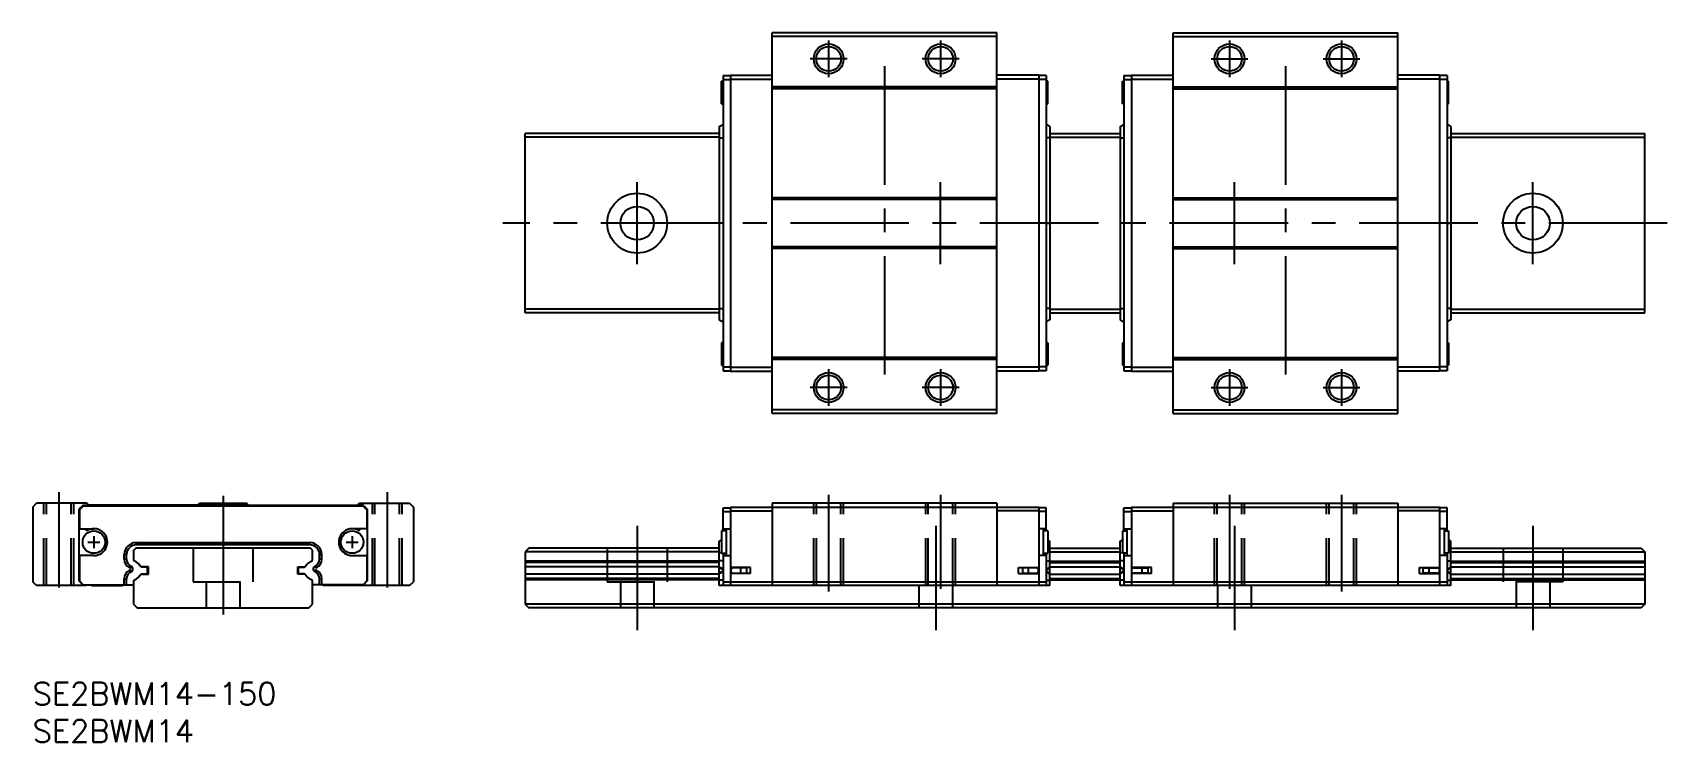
# Model space of a CAD drawing. Extents: x 0 to 219, y -8 to 87.
import ezdxf

# ---------------------------------------------------------------- set-up
doc = ezdxf.new("R2010")
doc.units = 0
doc.header["$LTSCALE"] = 0.5
doc.linetypes.add('CENTER', pattern=[50.8, 31.75, -6.35, 6.35, -6.35])
doc.linetypes.add('DASHED', pattern=[19.05, 12.7, -6.35])
for name, color, linetype in [('MSM_CENTER', 1, 'CENTER'), ('MSM_CONTINUOUS', 7, 'CONTINUOUS'), ('MSM_DASHED', 4, 'DASHED'), ('MSM_NARROW', 5, 'CONTINUOUS'), ('MSM_PART_NUMBER', 7, 'CONTINUOUS')]:
    doc.layers.add(name, color=color, linetype=linetype)
doc.styles.get("Standard").update_dxf_attribs({"font": 'txt.shx', "height": 3, "bigfont": 'bigfont.shx'})

msp = doc.modelspace()

# ---------------------------------------------------------------- linework, layer by layer
at = {"layer": 'MSM_CENTER'}
for p, q in [((106.63, 85.97), (106.63, 81.03)), ((121.63, 85.97), (121.63, 81.03)), ((160.33, 85.97), (160.33, 81.03)), ((175.33, 85.97), (175.33, 81.03)), ((109.1, 83.5), (104.17, 83.5)), ((124.1, 83.5), (119.17, 83.5)), ((157.86, 83.5), (162.79, 83.5)), ((172.86, 83.5), (177.79, 83.5)), ((114.13, 82.5), (114.13, 40.5)), ((167.83, 82.5), (167.83, 40.5)), ((80.98, 56), (80.98, 67)), ((121.63, 56), (121.63, 67)), ((160.98, 56), (160.98, 67)), ((200.98, 56), (200.98, 67)), ((218.98, 61.5), (62.98, 61.5)), ((106.63, 41.97), (106.63, 37.03)), ((121.63, 41.97), (121.63, 37.03)), ((160.33, 41.97), (160.33, 37.03)), ((175.33, 41.97), (175.33, 37.03)), ((109.1, 39.5), (104.17, 39.5)), ((124.1, 39.5), (119.17, 39.5)), ((157.86, 39.5), (162.79, 39.5)), ((172.86, 39.5), (177.79, 39.5)), ((3.5, 25.5), (3.5, 12.72)), ((25.5, 25), (25.5, 6.5)), ((47.5, 25.5), (47.5, 12.72)), ((106.63, 25.13), (106.63, 12.2)), ((121.63, 25.14), (121.63, 12.56)), ((160.33, 25.14), (160.33, 12.56)), ((175.33, 25.13), (175.33, 12.2)), ((80.98, 21), (80.98, 7)), ((120.98, 21), (120.98, 7)), ((160.98, 21), (160.98, 7)), ((200.98, 21), (200.98, 7)), ((7.4, 18.8), (9, 18.8)), ((8.2, 19.6), (8.2, 18)), ((42, 18.8), (43.6, 18.8)), ((42.8, 19.6), (42.8, 18))]:
    msp.add_line(p, q, dxfattribs=at)
at = {"layer": 'MSM_CONTINUOUS'}
for p, q in [((99.08, 36), (99.08, 87)), ((129.18, 87), (99.08, 87)), ((129.18, 86.5), (99.08, 86.5)), ((129.18, 36), (129.18, 87)), ((152.78, 36), (152.78, 87)), ((152.78, 87), (182.88, 87)), ((152.78, 86.5), (182.88, 86.5)), ((182.88, 36), (182.88, 87)), ((92.48, 81.25), (92.48, 41.75)), ((92.48, 81.25), (93.48, 81.25)), ((93.48, 81.3), (93.48, 41.7)), ((93.48, 81.3), (99.08, 81.3)), ((134.78, 81.3), (129.18, 81.3)), ((134.78, 81.3), (134.78, 41.7)), ((135.78, 81.25), (134.78, 81.25)), ((135.78, 81.25), (135.78, 41.75)), ((146.18, 81.25), (146.18, 41.75)), ((146.18, 81.25), (147.18, 81.25)), ((147.18, 81.3), (147.18, 41.7)), ((147.18, 81.3), (152.78, 81.3)), ((188.48, 81.3), (182.88, 81.3)), ((188.48, 81.3), (188.48, 41.7)), ((189.48, 81.25), (188.48, 81.25)), ((189.48, 81.25), (189.48, 41.75)), ((92.48, 80.5), (92.28, 80.5)), ((92.28, 77.5), (92.28, 80.5)), ((92.48, 80.75), (93.48, 80.75)), ((93.48, 80.8), (99.08, 80.8)), ((129.18, 79.75), (99.08, 79.75)), ((129.18, 79.5), (99.08, 79.5)), ((134.78, 80.8), (129.18, 80.8)), ((135.78, 80.75), (134.78, 80.75)), ((135.98, 80.5), (135.78, 80.5)), ((135.98, 77.5), (135.98, 80.5)), ((145.98, 77.5), (145.98, 80.5)), ((145.98, 80.5), (146.18, 80.5)), ((146.18, 80.75), (147.18, 80.75)), ((147.18, 80.8), (152.78, 80.8)), ((152.78, 79.75), (182.88, 79.75)), ((152.78, 79.5), (182.88, 79.5)), ((188.48, 80.8), (182.88, 80.8)), ((189.48, 80.75), (188.48, 80.75)), ((189.48, 80.5), (189.68, 80.5)), ((189.68, 77.5), (189.68, 80.5)), ((92.28, 77.5), (92.48, 77.5)), ((135.78, 77.5), (135.98, 77.5)), ((146.18, 77.5), (145.98, 77.5)), ((189.68, 77.5), (189.48, 77.5)), ((91.98, 74.43), (92.48, 74.73)), ((136.28, 74.43), (135.78, 74.73)), ((145.68, 74.43), (146.18, 74.73)), ((189.98, 74.43), (189.48, 74.73)), ((91.98, 73.5), (65.98, 73.5)), ((65.98, 49.5), (65.98, 73.5)), ((91.98, 73), (65.98, 73)), ((91.98, 74.43), (91.98, 48.57)), ((91.98, 72.93), (92.48, 72.93)), ((136.28, 72.93), (135.78, 72.93)), ((136.28, 74.43), (136.28, 48.57)), ((136.28, 73.5), (145.68, 73.5)), ((136.28, 73), (145.68, 73)), ((145.68, 74.43), (145.68, 48.57)), ((145.68, 72.93), (146.18, 72.93)), ((189.98, 72.93), (189.48, 72.93)), ((189.98, 74.43), (189.98, 48.57)), ((189.98, 73.5), (215.98, 73.5)), ((189.98, 73), (215.98, 73)), ((215.98, 49.5), (215.98, 73.5)), ((129.18, 64.9), (99.08, 64.9)), ((129.18, 64.65), (99.08, 64.65)), ((152.78, 64.9), (182.88, 64.9)), ((152.78, 64.65), (182.88, 64.65)), ((92.48, 61.5), (91.98, 61.5)), ((135.78, 61.5), (136.28, 61.5)), ((146.18, 61.5), (145.68, 61.5)), ((189.48, 61.5), (189.98, 61.5)), ((129.18, 58.35), (99.08, 58.35)), ((129.18, 58.1), (99.08, 58.1)), ((152.78, 58.35), (182.88, 58.35)), ((152.78, 58.1), (182.88, 58.1)), ((91.98, 50), (65.98, 50)), ((91.98, 49.5), (65.98, 49.5)), ((91.98, 50.07), (92.48, 50.07)), ((91.98, 48.57), (92.48, 48.27)), ((136.28, 50.07), (135.78, 50.07)), ((136.28, 48.57), (135.78, 48.27)), ((136.28, 50), (145.68, 50)), ((136.28, 49.5), (145.68, 49.5)), ((145.68, 50.07), (146.18, 50.07)), ((145.68, 48.57), (146.18, 48.27)), ((189.98, 50.07), (189.48, 50.07)), ((189.98, 48.57), (189.48, 48.27)), ((189.98, 50), (215.98, 50)), ((189.98, 49.5), (215.98, 49.5)), ((92.28, 45.5), (92.28, 42.5)), ((92.48, 45.5), (92.28, 45.5)), ((135.98, 45.5), (135.78, 45.5)), ((135.98, 45.5), (135.98, 42.5)), ((145.98, 45.5), (145.98, 42.5)), ((145.98, 45.5), (146.18, 45.5)), ((189.48, 45.5), (189.68, 45.5)), ((189.68, 45.5), (189.68, 42.5)), ((92.28, 42.5), (92.48, 42.5)), ((92.48, 42.25), (93.48, 42.25)), ((92.48, 41.75), (93.48, 41.75)), ((93.48, 42.2), (99.08, 42.2)), ((93.48, 41.7), (99.08, 41.7)), ((129.18, 43.5), (99.08, 43.5)), ((129.18, 43.25), (99.08, 43.25)), ((134.78, 42.2), (129.18, 42.2)), ((134.78, 41.7), (129.18, 41.7)), ((135.78, 42.25), (134.78, 42.25)), ((135.78, 41.75), (134.78, 41.75)), ((135.78, 42.5), (135.98, 42.5)), ((146.18, 42.5), (145.98, 42.5)), ((146.18, 42.25), (147.18, 42.25)), ((146.18, 41.75), (147.18, 41.75)), ((147.18, 42.2), (152.78, 42.2)), ((147.18, 41.7), (152.78, 41.7)), ((152.78, 43.5), (182.88, 43.5)), ((152.78, 43.25), (182.88, 43.25)), ((188.48, 42.2), (182.88, 42.2)), ((188.48, 41.7), (182.88, 41.7)), ((189.48, 42.25), (188.48, 42.25)), ((189.48, 41.75), (188.48, 41.75)), ((189.68, 42.5), (189.48, 42.5)), ((129.18, 36.5), (99.08, 36.5)), ((129.18, 36), (99.08, 36)), ((152.78, 36.5), (182.88, 36.5)), ((152.78, 36), (182.88, 36)), ((0, 23.5), (0.5, 24)), ((0, 23.5), (0, 13.5)), ((7.25, 24), (0.5, 24)), ((6.7, 23.7), (6.2, 23.2)), ((6.2, 23.2), (6.2, 13.6)), ((6.75, 23.6), (6.25, 23.1)), ((6.25, 23.1), (6.25, 20.6)), ((44.3, 23.7), (6.7, 23.7)), ((44.25, 23.6), (6.75, 23.6)), ((7.5, 23.75), (7.25, 24)), ((22.1, 23.75), (7.5, 23.75)), ((22.1, 23.75), (22.35, 24)), ((22.35, 24), (28.65, 24)), ((28.9, 23.75), (28.65, 24)), ((28.9, 23.75), (43.5, 23.75)), ((43.5, 23.75), (43.75, 24)), ((43.75, 24), (50.5, 24)), ((44.25, 23.6), (44.75, 23.1)), ((44.3, 23.7), (44.8, 23.2)), ((44.75, 23.1), (44.75, 20.6)), ((44.8, 23.2), (44.8, 13.6)), ((50.5, 24), (51, 23.5)), ((51, 23.5), (51, 13.5)), ((92.48, 20.3), (92.48, 23.4)), ((92.48, 23.4), (93.48, 23.4)), ((92.48, 22.9), (93.48, 22.9)), ((93.48, 23.5), (134.78, 23.5)), ((93.48, 23.5), (93.48, 13)), ((93.48, 23), (99.08, 23)), ((129.18, 24), (99.08, 24)), ((99.08, 24), (99.08, 13)), ((129.18, 24), (129.18, 13)), ((134.78, 23), (129.18, 23)), ((134.78, 23.5), (134.78, 13)), ((135.78, 23.4), (134.78, 23.4)), ((135.78, 22.9), (134.78, 22.9)), ((135.78, 20.3), (135.78, 23.4)), ((146.18, 20.3), (146.18, 23.4)), ((146.18, 23.4), (147.18, 23.4)), ((146.18, 22.9), (147.18, 22.9)), ((147.18, 23.5), (147.18, 13)), ((147.18, 23.5), (188.48, 23.5)), ((147.18, 23), (152.78, 23)), ((152.78, 24), (152.78, 13)), ((152.78, 24), (182.88, 24)), ((182.88, 24), (182.88, 13)), ((188.48, 23), (182.88, 23)), ((188.48, 23.5), (188.48, 13)), ((189.48, 23.4), (188.48, 23.4)), ((189.48, 22.9), (188.48, 22.9)), ((189.48, 20.3), (189.48, 23.4)), ((6.25, 20.6), (8.2, 20.6)), ((7.2, 20.3), (7.2, 20.6)), ((44.75, 20.6), (42.8, 20.6)), ((43.8, 20.3), (43.8, 20.6)), ((92.88, 20.3), (92.28, 20.3)), ((92.28, 20.3), (92.28, 17.3)), ((92.48, 20.6), (93.48, 20.6)), ((92.88, 20.6), (92.88, 17)), ((135.78, 20.6), (134.78, 20.6)), ((135.38, 20.6), (135.38, 17)), ((135.98, 20.3), (135.38, 20.3)), ((135.98, 20.3), (135.98, 17.3)), ((145.98, 20.3), (145.98, 17.3)), ((145.98, 20.3), (146.58, 20.3)), ((146.18, 20.6), (147.18, 20.6)), ((146.58, 20.6), (146.58, 17)), ((189.48, 20.6), (188.48, 20.6)), ((189.08, 20.6), (189.08, 17)), ((189.08, 20.3), (189.68, 20.3)), ((189.68, 20.3), (189.68, 17.3)), ((13.8, 18), (13.5, 17.7)), ((13.5, 17.7), (13.5, 16.35)), ((37.2, 18), (13.8, 18)), ((13.87, 18.73), (37.13, 18.73)), ((13.87, 18.43), (13.87, 18.73)), ((37.13, 18.43), (13.87, 18.43)), ((37.13, 18.43), (37.13, 18.73)), ((37.5, 17.7), (37.2, 18)), ((37.5, 16.35), (37.5, 17.7)), ((66.48, 18), (65.98, 17.5)), ((91.98, 18), (66.48, 18)), ((91.98, 18.93), (92.28, 19.11)), ((91.98, 13), (91.98, 18.93)), ((136.28, 18.93), (135.98, 19.11)), ((136.28, 13), (136.28, 18.93)), ((136.28, 18), (145.68, 18)), ((145.68, 18.93), (145.98, 19.11)), ((145.68, 13), (145.68, 18.93)), ((189.98, 18.93), (189.68, 19.11)), ((189.98, 13), (189.98, 18.93)), ((189.98, 18), (215.48, 18)), ((215.48, 18), (215.98, 17.5)), ((6.2, 15.95), (6.25, 15.95)), ((6.25, 17), (6.25, 13.6)), ((8.2, 17), (6.25, 17)), ((12.27, 16.51), (12.27, 17.13)), ((12.57, 17.13), (12.27, 17.13)), ((12.27, 16.51), (12.57, 16.51)), ((12.57, 16.51), (12.57, 17.13)), ((12.92, 15.38), (13.07, 15.64)), ((12.92, 15.38), (13.08, 15.29)), ((13.23, 15.55), (13.07, 15.64)), ((13.08, 15.29), (13.23, 15.55)), ((13.91, 16.12), (13.5, 16.35)), ((15.5, 15.5), (14.48, 15.5)), ((14.55, 15.5), (14.57, 15.45)), ((15.3, 15.45), (14.57, 15.45)), ((15.4, 14.65), (15.4, 15.35)), ((15.5, 14.5), (15.5, 15.5)), ((35.5, 14.5), (35.5, 15.5)), ((35.5, 15.5), (36.52, 15.5)), ((35.6, 14.65), (35.6, 15.35)), ((35.7, 15.45), (36.43, 15.45)), ((36.45, 15.5), (36.43, 15.45)), ((37.09, 16.12), (37.5, 16.35)), ((37.77, 15.55), (37.93, 15.64)), ((37.92, 15.29), (37.77, 15.55)), ((38.08, 15.38), (37.92, 15.29)), ((38.08, 15.38), (37.93, 15.64)), ((38.43, 16.51), (38.43, 17.13)), ((38.43, 17.13), (38.73, 17.13)), ((38.73, 16.51), (38.43, 16.51)), ((38.73, 16.51), (38.73, 17.13)), ((42.8, 17), (44.75, 17)), ((44.75, 17), (44.75, 13.6)), ((44.8, 15.55), (44.75, 15.55)), ((91.98, 17.5), (65.98, 17.5)), ((65.98, 17.5), (65.98, 10.5)), ((91.98, 16.26), (65.98, 16.26)), ((91.98, 16.05), (65.98, 16.05)), ((91.98, 15.5), (65.98, 15.5)), ((91.98, 17.43), (92.28, 17.43)), ((92.48, 16.31), (91.98, 16.31)), ((92.48, 15.18), (91.98, 15.44)), ((92.48, 15.09), (91.98, 15.35)), ((92.28, 17.3), (92.88, 17.3)), ((92.48, 17.3), (92.48, 13)), ((92.48, 17), (93.48, 17)), ((96.18, 15.4), (93.48, 15.4)), ((95.68, 15.35), (93.83, 15.35)), ((94.28, 15.35), (94.28, 15.4)), ((94.74, 15.35), (94.74, 15.4)), ((94.88, 14.65), (94.88, 15.35)), ((95.68, 14.65), (95.68, 15.35)), ((96.18, 14.6), (96.18, 15.4)), ((132.08, 14.6), (132.08, 15.4)), ((132.08, 15.4), (134.78, 15.4)), ((132.58, 15.35), (132.58, 14.65)), ((134.43, 15.35), (132.58, 15.35)), ((133.38, 15.35), (133.38, 14.65)), ((133.52, 15.35), (133.52, 15.4)), ((133.98, 15.35), (133.98, 15.4)), ((135.78, 17), (134.78, 17)), ((135.38, 17.3), (135.98, 17.3)), ((135.78, 17.3), (135.78, 13)), ((135.78, 16.31), (136.28, 16.31)), ((135.78, 15.18), (136.28, 15.44)), ((135.78, 15.09), (136.28, 15.35)), ((136.28, 17.43), (135.98, 17.43)), ((136.28, 17.5), (145.68, 17.5)), ((136.28, 16.26), (145.68, 16.26)), ((136.28, 16.05), (145.68, 16.05)), ((136.28, 15.5), (145.68, 15.5)), ((145.68, 17.43), (145.98, 17.43)), ((146.18, 16.31), (145.68, 16.31)), ((146.18, 15.18), (145.68, 15.44)), ((146.18, 15.09), (145.68, 15.35)), ((146.58, 17.3), (145.98, 17.3)), ((146.18, 17.3), (146.18, 13)), ((146.18, 17), (147.18, 17)), ((149.88, 15.4), (147.18, 15.4)), ((147.53, 15.35), (149.38, 15.35)), ((147.98, 15.35), (147.98, 15.4)), ((148.44, 15.35), (148.44, 15.4)), ((148.58, 15.35), (148.58, 14.65)), ((149.38, 15.35), (149.38, 14.65)), ((149.88, 14.6), (149.88, 15.4)), ((185.78, 14.6), (185.78, 15.4)), ((185.78, 15.4), (188.48, 15.4)), ((186.28, 14.65), (186.28, 15.35)), ((186.28, 15.35), (188.13, 15.35)), ((187.08, 14.65), (187.08, 15.35)), ((187.22, 15.35), (187.22, 15.4)), ((187.68, 15.35), (187.68, 15.4)), ((189.48, 17), (188.48, 17)), ((189.68, 17.3), (189.08, 17.3)), ((189.48, 17.3), (189.48, 13)), ((189.48, 16.31), (189.98, 16.31)), ((189.48, 15.18), (189.98, 15.44)), ((189.48, 15.09), (189.98, 15.35)), ((189.98, 17.43), (189.68, 17.43)), ((189.98, 17.5), (215.98, 17.5)), ((189.98, 16.26), (215.98, 16.26)), ((189.98, 16.05), (215.98, 16.05)), ((189.98, 15.5), (215.98, 15.5)), ((215.98, 17.5), (215.98, 10.5)), ((0.5, 13), (0, 13.5)), ((6.2, 15.25), (6.25, 15.25)), ((6.2, 13.6), (6.7, 13.1)), ((6.25, 13.6), (6.75, 13.1)), ((12.27, 13.89), (12.57, 13.89)), ((12.27, 13.1), (12.27, 13.89)), ((12.57, 13.1), (12.57, 13.89)), ((12.92, 15.02), (13.08, 15.11)), ((12.92, 15.02), (13.07, 14.76)), ((13.07, 14.76), (13.23, 14.85)), ((13.08, 15.29), (13.08, 15.29)), ((13.09, 15.12), (13.08, 15.11)), ((13.08, 15.11), (13.09, 15.12)), ((13.08, 15.11), (13.23, 14.85)), ((13.08, 15.11), (13.08, 15.11)), ((13.5, 13.65), (13.91, 13.88)), ((13.5, 13.65), (13.5, 10.5)), ((14.48, 14.5), (15.5, 14.5)), ((14.55, 14.5), (14.57, 14.55)), ((14.57, 14.55), (15.3, 14.55)), ((36.52, 14.5), (35.5, 14.5)), ((36.43, 14.55), (35.7, 14.55)), ((36.45, 14.5), (36.43, 14.55)), ((37.5, 13.65), (37.09, 13.88)), ((37.5, 10.5), (37.5, 13.65)), ((37.92, 15.11), (37.77, 14.85)), ((37.93, 14.76), (37.77, 14.85)), ((37.91, 15.12), (37.92, 15.11)), ((37.92, 15.11), (37.91, 15.12)), ((37.92, 15.29), (37.92, 15.29)), ((37.92, 15.11), (37.92, 15.11)), ((38.08, 15.02), (37.92, 15.11)), ((38.08, 15.02), (37.93, 14.76)), ((38.73, 13.89), (38.43, 13.89)), ((38.43, 13.1), (38.43, 13.89)), ((38.73, 13.1), (38.73, 13.89)), ((44.75, 13.6), (44.25, 13.1)), ((44.8, 13.6), (44.3, 13.1)), ((44.8, 14.85), (44.75, 14.85)), ((50.5, 13), (51, 13.5)), ((91.98, 14.5), (65.98, 14.5)), ((91.98, 13.95), (65.98, 13.95)), ((91.98, 13.74), (65.98, 13.74)), ((92.48, 14.91), (91.98, 14.65)), ((92.48, 14.82), (91.98, 14.56)), ((92.48, 13.69), (91.98, 13.69)), ((92.48, 13.5), (135.78, 13.5)), ((96.18, 14.6), (93.48, 14.6)), ((93.83, 14.65), (95.68, 14.65)), ((94.28, 14.6), (94.28, 14.65)), ((94.74, 14.6), (94.74, 14.65)), ((132.08, 14.6), (134.78, 14.6)), ((132.58, 14.65), (134.43, 14.65)), ((133.52, 14.6), (133.52, 14.65)), ((133.98, 14.6), (133.98, 14.65)), ((135.78, 14.91), (136.28, 14.65)), ((135.78, 14.82), (136.28, 14.56)), ((135.78, 13.69), (136.28, 13.69)), ((136.28, 14.5), (145.68, 14.5)), ((136.28, 13.95), (145.68, 13.95)), ((136.28, 13.74), (145.68, 13.74)), ((146.18, 14.91), (145.68, 14.65)), ((146.18, 14.82), (145.68, 14.56)), ((146.18, 13.69), (145.68, 13.69)), ((146.18, 13.5), (189.48, 13.5)), ((149.88, 14.6), (147.18, 14.6)), ((149.38, 14.65), (147.53, 14.65)), ((147.98, 14.6), (147.98, 14.65)), ((148.44, 14.6), (148.44, 14.65)), ((185.78, 14.6), (188.48, 14.6)), ((188.13, 14.65), (186.28, 14.65)), ((187.22, 14.6), (187.22, 14.65)), ((187.68, 14.6), (187.68, 14.65)), ((189.48, 14.91), (189.98, 14.65)), ((189.48, 14.82), (189.98, 14.56)), ((189.48, 13.69), (189.98, 13.69)), ((189.98, 14.5), (215.98, 14.5)), ((189.98, 13.95), (215.98, 13.95)), ((189.98, 13.74), (215.98, 13.74)), ((7.1, 13), (0.5, 13)), ((6.7, 13.1), (13.5, 13.1)), ((7.9, 13), (12, 13)), ((12, 13), (12.22, 13.1)), ((44.25, 13.1), (37.5, 13.1)), ((38.97, 13), (38.76, 13.1)), ((50.5, 13), (38.97, 13)), ((136.28, 13), (91.98, 13)), ((189.98, 13), (145.68, 13)), ((13.5, 10.5), (14, 10)), ((14, 10), (37, 10)), ((37, 10), (37.5, 10.5)), ((215.98, 10.5), (65.98, 10.5)), ((65.98, 10.5), (66.48, 10)), ((215.48, 10), (66.48, 10)), ((215.98, 10.5), (215.48, 10))]:
    msp.add_line(p, q, dxfattribs=at)
for centre, radius in [((106.63, 83.5), 1.65), ((121.63, 83.5), 1.65), ((160.33, 83.5), 1.65), ((175.33, 83.5), 1.65), ((80.98, 61.5), 4), ((80.98, 61.5), 2.25), ((200.98, 61.5), 4), ((200.98, 61.5), 2.25), ((106.63, 39.5), 1.65), ((121.63, 39.5), 1.65), ((160.33, 39.5), 1.65), ((175.33, 39.5), 1.65), ((8.2, 18.8), 1.5), ((42.8, 18.8), 1.5)]:
    msp.add_circle(centre, radius, dxfattribs=at)
for centre, radius, start, end in [((8.2, 18.8), 1.8, 270, 123.749), ((42.8, 18.8), 1.8, 56.251, 270), ((13.87, 17.13), 1.6, 90.0008, 179.9992), ((13.87, 17.13), 1.3, 90, 180), ((37.13, 17.13), 1.6, 0.0008, 89.9992), ((37.13, 17.13), 1.3, 0, 90), ((13.57, 16.51), 1.3, 180, 240), ((13.57, 16.51), 1, 180, 240), ((13.03, 15.2), 0.4, 300, 60), ((13.21, 14.91), 1.4, 25.0081, 60), ((15.3, 15.35), 0.1, 0, 90), ((35.7, 15.35), 0.1, 90, 180), ((37.79, 14.91), 1.4, 120, 154.9919), ((37.97, 15.2), 0.4, 120, 240), ((37.43, 16.51), 1, 300, 0), ((37.43, 16.51), 1.3, 300, 0), ((93.83, 15), 0.35, 90, 270), ((134.43, 15), 0.35, 270, 90), ((147.53, 15), 0.35, 90, 270), ((188.13, 15), 0.35, 270, 90), ((13.57, 13.89), 1.3, 120, 180), ((13.57, 13.89), 1, 120, 180), ((13.21, 15.09), 1.4, 300, 334.9919), ((15.3, 14.65), 0.1, 270, 0), ((35.7, 14.65), 0.1, 180, 270), ((37.79, 15.09), 1.4, 205.0081, 240), ((37.43, 13.89), 1, 0, 60), ((37.43, 13.89), 1.3, 0, 60), ((7.5, 12.7), 0.5, 126.8699, 143.1301), ((7.5, 12.7), 0.5, 36.8699, 53.1301)]:
    msp.add_arc(centre, radius, start, end, dxfattribs=at)
at = {"layer": 'MSM_DASHED'}
for p, q in [((1.5, 13), (1.5, 24)), ((1.85, 13), (1.85, 24)), ((5.15, 13), (5.15, 24)), ((5.5, 13), (5.5, 24)), ((45.5, 13), (45.5, 24)), ((45.85, 13), (45.85, 24)), ((49.15, 13), (49.15, 24)), ((49.5, 13), (49.5, 24)), ((104.63, 13), (104.63, 24)), ((104.98, 13), (104.98, 24)), ((108.28, 13), (108.28, 24)), ((108.63, 13), (108.63, 24)), ((119.63, 13), (119.63, 24)), ((119.98, 13), (119.98, 24)), ((123.28, 13), (123.28, 24)), ((123.63, 13), (123.63, 24)), ((158.33, 13), (158.33, 24)), ((158.68, 13), (158.68, 24)), ((161.98, 13), (161.98, 24)), ((162.33, 13), (162.33, 24)), ((173.33, 13), (173.33, 24)), ((173.68, 13), (173.68, 24)), ((176.98, 13), (176.98, 24)), ((177.33, 13), (177.33, 24)), ((21.5, 18), (21.5, 13.5)), ((29.5, 18), (29.5, 13.5)), ((76.98, 18), (76.98, 13.5)), ((84.98, 18), (84.98, 13.5)), ((196.98, 18), (196.98, 13.5)), ((204.98, 18), (204.98, 13.5)), ((21.5, 13.5), (29.5, 13.5)), ((23.25, 13.5), (23.25, 10)), ((27.75, 13.5), (27.75, 10)), ((76.98, 13.5), (84.98, 13.5)), ((78.73, 13.5), (78.73, 10)), ((83.23, 13.5), (83.23, 10)), ((204.98, 13.5), (196.98, 13.5)), ((198.73, 13.5), (198.73, 10)), ((203.23, 13.5), (203.23, 10)), ((118.73, 13), (118.73, 10)), ((123.23, 13), (123.23, 10)), ((158.73, 13), (158.73, 10)), ((163.23, 13), (163.23, 10))]:
    msp.add_line(p, q, dxfattribs=at)
at = {"layer": 'MSM_NARROW'}
for centre in [(106.63, 83.5), (121.63, 83.5), (160.33, 83.5), (175.33, 83.5), (106.63, 39.5), (121.63, 39.5), (160.33, 39.5), (175.33, 39.5)]:
    msp.add_circle(centre, 2, dxfattribs=at)

# ---------------------------------------------------------------- texts
at = {"layer": 'MSM_PART_NUMBER'}
for s, p in [('SE2BWM14-150', (0, -3)), ('SE2BWM14', (0, -8))]:
    msp.add_text(s, height=3, dxfattribs=at).set_placement(p)

doc.saveas('drawing.dxf')
